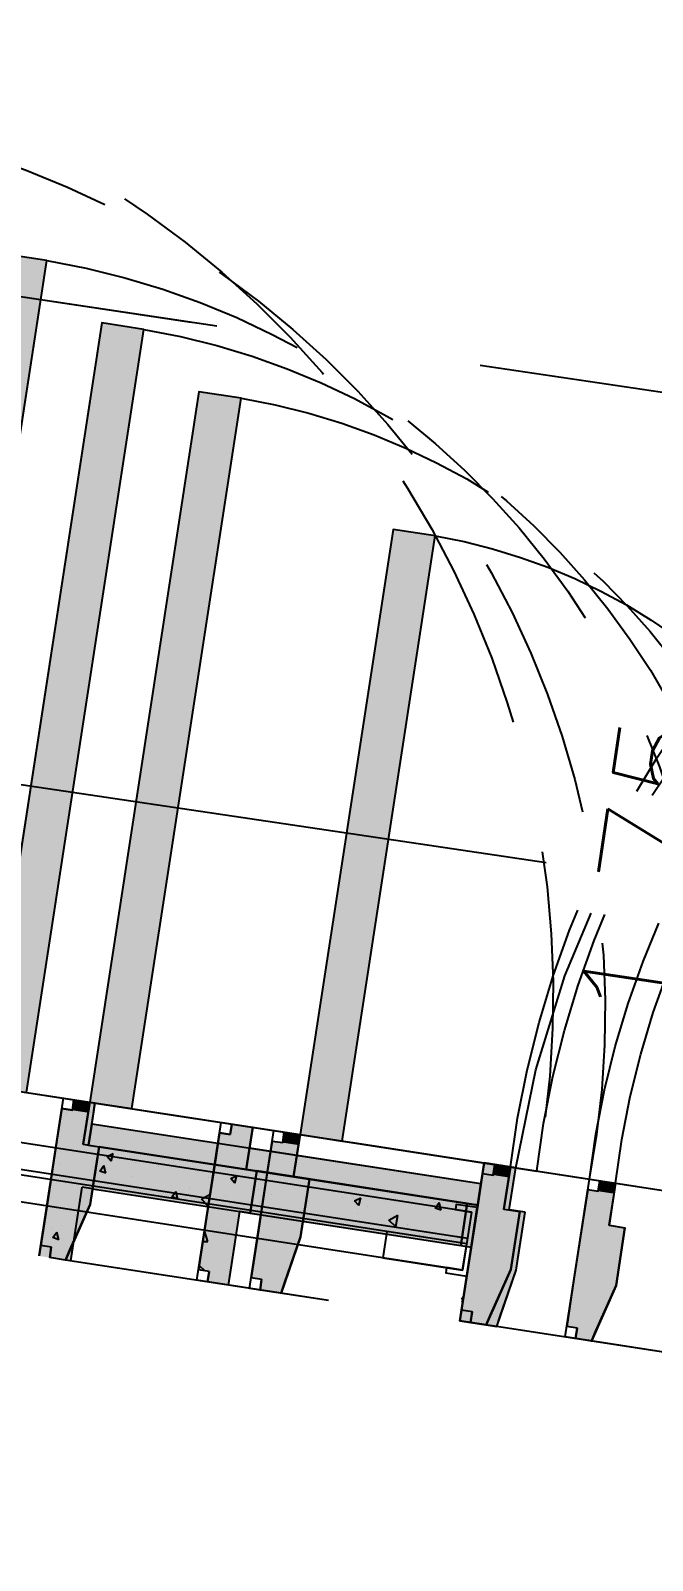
# Model space of a CAD drawing. Header units: millimetres. Extents: x 338 to 506, y 179 to 335.
# Drawn here: x 425.438 to 426.022, y 272.102 to 273.539 of the extents above; entities that cross this region are included whole.
import ezdxf

# ---------------------------------------------------------------- set-up
doc = ezdxf.new("R2010")
doc.units = ezdxf.units.MM
for name, pattern in [('CENTER', [2, 1.25, -0.25, 0.25, -0.25]), ('DASHED2', [0.375, 0.25, -0.125]), ('HIDDEN', [0.375, 0.25, -0.125])]:
    doc.linetypes.add(name, pattern=pattern)
for name, color, linetype in [('A-DOOR', 3, 'Continuous'), ('A-GLAZ', 142, 'Continuous'), ('CUBIERTA', 254, 'Continuous'), ('EJES-COLUMNAS', 3, 'CENTER'), ('EJES_DE_COLUMNA', 255, 'DASHED2'), ('MUROS', 32, 'Continuous'), ('SEÑALIZACIÓN', 41, 'Continuous')]:
    doc.layers.add(name, color=color, linetype=linetype)
doc.styles.add('NOTAS', font='simplex.shx')
doc.styles.get("Standard").update_dxf_attribs({"font": 'ARIALUNI.ttf'})
doc.dimstyles.new('ROMANS', dxfattribs={"dimtxt": 0.1, "dimasz": 0.05, "dimexe": 0.04, "dimexo": 0.5, "dimgap": 0.05, "dimtad": 1, "dimtih": 1, "dimtoh": 1, "dimdec": 4, "dimzin": 5, "dimdsep": 46, "dimtxsty": 'Standard', "dimsah": 1, "dimcen": 0.05, "dimse1": 1, "dimse2": 1, "dimclrd": 7, "dimclre": 7, "dimclrt": 7, "dimadec": 0, "dimazin": 0, "dimtfac": 1, "dimtdec": 4, "dimtix": 1, "dimtmove": 2, "dimatfit": 3, "dimfxl": 1, "dimtolj": 1, "dimarcsym": 0})

# ---------------------------------------------------------------- blocks, each defined once
blk = doc.blocks.new('*U919')
for p, q in [((0.035, 0.0047), (0.035, 0.7353)), ((0.035, 0.7353), (0.06, 0.7353)), ((0.06, 0.0047), (0.06, 0.7353)), ((0.065, 0.0047), (0.065, 0.7353)), ((0.09, 0.0047), (0.09, 0.7353)), ((0.09, 0.0047), (0.09, 0.7353)), ((0.09, 0.0047), (0.09, 0.7353)), ((0.09, 0.0047), (0.09, 0.7353)), ((0.035, 0.0047), (0.06, 0.0047)), ((0.065, 0.0047), (0.065, 0.0143))]:
    blk.add_line(p, q)
for points in [[(0.095, 0.74), (0.095, 0.72), (0.09, 0.72), (0.09, 0.7353), (0.035, 0.7353), (0.035, 0.72), (0.03, 0.72), (0.03, 0.74)], [(0.035, 0.7353), (0.06, 0.7353), (0.06, 0.655), (0.035, 0.655)], [(0.035, 0.0047), (0.06, 0.0047), (0.06, 0.0806), (0.035, 0.0806)], [(0.095, 0), (0.095, 0.02), (0.09, 0.02), (0.09, 0.0047), (0.035, 0.0047), (0.035, 0.02), (0.03, 0.02), (0.03, 0)]]:
    blk.add_lwpolyline(points, close=True)
blk = doc.blocks.new('*U1270')
at = {"color": 7, "linetype": 'Continuous'}
for p, q in [((0.875, -0.01), (0.875, 0)), ((0.875, -0.04), (0.875, -0.01)), ((0.89, 0), (0.89, -0.01)), ((0.9, -0.01), (0.9, -0.04)), ((0.86, -0.095), (0.86, -0.04)), ((0.9, -0.04), (0.9, -0.095)), ((0.8723, -0.14), (0.86, -0.095)), ((0.9, -0.095), (0.9, -0.14)), ((0.875, -0.15), (0.8723, -0.14)), ((0.89, -0.14), (0.89, -0.15))]:
    blk.add_line(p, q, dxfattribs=at)
at = {"color": 7, "linetype": 'Continuous', "extrusion": (0, 0, -1)}
for points in [[(-0.875, 0), (-0.89, -0.01), (-0.875, -0.01)], [(-0.875, 0), (-0.89, 0), (-0.89, -0.01)], [(-0.875, -0.01), (-0.9, -0.04), (-0.875, -0.04)], [(-0.875, -0.01), (-0.9, -0.01), (-0.9, -0.04)], [(-0.86, -0.04), (-0.9, -0.095), (-0.86, -0.095)], [(-0.86, -0.04), (-0.9, -0.04), (-0.9, -0.095)], [(-0.86, -0.095), (-0.9, -0.14), (-0.8723, -0.14)], [(-0.86, -0.095), (-0.9, -0.095), (-0.9, -0.14)], [(-0.8723, -0.14), (-0.89, -0.15), (-0.875, -0.15)], [(-0.8723, -0.14), (-0.89, -0.14), (-0.89, -0.15)]]:
    blk.add_solid(points, dxfattribs=at)
blk = doc.blocks.new('*U1271')
at = {"color": 7, "linetype": 'Continuous'}
for p, q in [((0.875, -0.01), (0.875, 0)), ((0.89, 0), (0.89, -0.01)), ((0.875, -0.04), (0.875, -0.01)), ((0.9, -0.01), (0.9, -0.04)), ((0.86, -0.095), (0.86, -0.04)), ((0.9, -0.04), (0.9, -0.095)), ((0.8723, -0.14), (0.86, -0.095)), ((0.9, -0.095), (0.9, -0.14)), ((0.875, -0.15), (0.8723, -0.14)), ((0.89, -0.14), (0.89, -0.15))]:
    blk.add_line(p, q, dxfattribs=at)
at = {"color": 7, "linetype": 'Continuous', "extrusion": (0, 0, -1)}
for points in [[(-0.875, 0), (-0.89, -0.01), (-0.875, -0.01)], [(-0.875, 0), (-0.89, 0), (-0.89, -0.01)], [(-0.875, -0.01), (-0.9, -0.04), (-0.875, -0.04)], [(-0.875, -0.01), (-0.9, -0.01), (-0.9, -0.04)], [(-0.86, -0.04), (-0.9, -0.095), (-0.86, -0.095)], [(-0.86, -0.04), (-0.9, -0.04), (-0.9, -0.095)], [(-0.86, -0.095), (-0.9, -0.14), (-0.8723, -0.14)], [(-0.86, -0.095), (-0.9, -0.095), (-0.9, -0.14)], [(-0.8723, -0.14), (-0.89, -0.15), (-0.875, -0.15)], [(-0.8723, -0.14), (-0.89, -0.14), (-0.89, -0.15)]]:
    blk.add_solid(points, dxfattribs=at)
blk = doc.blocks.new('*U1274')
at = {"color": 7, "linetype": 'Continuous'}
for p, q in [((0.975, -0.01), (0.975, 0)), ((0.99, 0), (0.99, -0.01)), ((0.975, -0.04), (0.975, -0.01)), ((1, -0.01), (1, -0.04)), ((0.96, -0.095), (0.96, -0.04)), ((1, -0.04), (1, -0.095)), ((0.9723, -0.14), (0.96, -0.095)), ((1, -0.095), (1, -0.14)), ((0.975, -0.15), (0.9723, -0.14)), ((0.99, -0.14), (0.99, -0.15))]:
    blk.add_line(p, q, dxfattribs=at)
at = {"color": 7, "linetype": 'Continuous', "extrusion": (0, 0, -1)}
for points in [[(-0.975, 0), (-0.99, -0.01), (-0.975, -0.01)], [(-0.975, 0), (-0.99, 0), (-0.99, -0.01)], [(-0.975, -0.01), (-1, -0.04), (-0.975, -0.04)], [(-0.975, -0.01), (-1, -0.01), (-1, -0.04)], [(-0.96, -0.04), (-1, -0.095), (-0.96, -0.095)], [(-0.96, -0.04), (-1, -0.04), (-1, -0.095)], [(-0.96, -0.095), (-1, -0.14), (-0.9723, -0.14)], [(-0.96, -0.095), (-1, -0.095), (-1, -0.14)], [(-0.9723, -0.14), (-0.99, -0.15), (-0.975, -0.15)], [(-0.9723, -0.14), (-0.99, -0.14), (-0.99, -0.15)]]:
    blk.add_solid(points, dxfattribs=at)
blk = doc.blocks.new('*U1275')
at = {"color": 7, "linetype": 'Continuous'}
for p, q in [((0.975, -0.01), (0.975, 0)), ((0.99, 0), (0.99, -0.01)), ((0.975, -0.04), (0.975, -0.01)), ((1, -0.01), (1, -0.04)), ((0.96, -0.095), (0.96, -0.04)), ((1, -0.04), (1, -0.095)), ((0.9723, -0.14), (0.96, -0.095)), ((1, -0.095), (1, -0.14)), ((0.975, -0.15), (0.9723, -0.14)), ((0.99, -0.14), (0.99, -0.15))]:
    blk.add_line(p, q, dxfattribs=at)
at = {"color": 7, "linetype": 'Continuous', "extrusion": (0, 0, -1)}
for points in [[(-0.975, 0), (-0.99, -0.01), (-0.975, -0.01)], [(-0.975, 0), (-0.99, 0), (-0.99, -0.01)], [(-0.975, -0.01), (-1, -0.04), (-0.975, -0.04)], [(-0.975, -0.01), (-1, -0.01), (-1, -0.04)], [(-0.96, -0.04), (-1, -0.095), (-0.96, -0.095)], [(-0.96, -0.04), (-1, -0.04), (-1, -0.095)], [(-0.96, -0.095), (-1, -0.14), (-0.9723, -0.14)], [(-0.96, -0.095), (-1, -0.095), (-1, -0.14)], [(-0.9723, -0.14), (-0.99, -0.15), (-0.975, -0.15)], [(-0.9723, -0.14), (-0.99, -0.14), (-0.99, -0.15)]]:
    blk.add_solid(points, dxfattribs=at)
blk = doc.blocks.new('*X1280')
at = {"color": 0}
for p, q in [((1.233, -0.0207), (1.233, -0.0207)), ((1.2274, -0.099), (1.2274, -0.099)), ((1.2453, -0.1124), (1.25, -0.1029)), ((1.25, -0.1133), (1.2453, -0.1124)), ((1.2441, -0.14), (1.25, -0.136))]:
    blk.add_line(p, q, dxfattribs=at)
blk = doc.blocks.new('*U1281')
at = {"color": 7, "linetype": 'Continuous'}
for p, q in [((1.22, -0.01), (1.22, 0)), ((1.24, 0), (1.24, -0.01)), ((1.22, -0.04), (1.22, -0.01)), ((1.25, -0.01), (1.25, -0.04)), ((1.21, -0.08), (1.21, -0.04)), ((1.25, -0.04), (1.25, -0.08)), ((1.22, -0.14), (1.22, -0.08)), ((1.25, -0.08), (1.25, -0.14)), ((1.22, -0.15), (1.22, -0.14)), ((1.24, -0.14), (1.24, -0.15))]:
    blk.add_line(p, q, dxfattribs=at)
at = {"color": 7, "linetype": 'Continuous', "extrusion": (0, 0, -1)}
for points in [[(-1.22, 0), (-1.24, -0.01), (-1.22, -0.01)], [(-1.22, 0), (-1.24, 0), (-1.24, -0.01)], [(-1.22, -0.01), (-1.25, -0.04), (-1.22, -0.04)], [(-1.22, -0.01), (-1.25, -0.01), (-1.25, -0.04)], [(-1.21, -0.04), (-1.25, -0.08), (-1.21, -0.08)], [(-1.21, -0.04), (-1.25, -0.04), (-1.25, -0.08)], [(-1.22, -0.08), (-1.25, -0.14), (-1.22, -0.14)], [(-1.22, -0.08), (-1.25, -0.08), (-1.25, -0.14)], [(-1.22, -0.14), (-1.24, -0.15), (-1.22, -0.15)], [(-1.22, -0.14), (-1.24, -0.14), (-1.24, -0.15)]]:
    blk.add_solid(points, dxfattribs=at)
blk = doc.blocks.new('*U1283')
at = {"color": 7, "linetype": 'Continuous'}
for p, q in [((1.01, -0.08), (1.01, -0.04)), ((1.21, -0.04), (1.21, -0.08))]:
    blk.add_line(p, q, dxfattribs=at)
at = {"color": 7, "linetype": 'Continuous', "extrusion": (0, 0, -1)}
for points in [[(-1.01, -0.04), (-1.21, -0.08), (-1.01, -0.08)], [(-1.01, -0.04), (-1.21, -0.04), (-1.21, -0.08)]]:
    blk.add_solid(points, dxfattribs=at)
blk = doc.blocks.new('*U1284')
at = {"color": 7, "linetype": 'Continuous'}
for p, q in [((0.97, -0.01), (0.97, 0)), ((1, 0), (1, -0.01)), ((0.97, -0.04), (0.97, -0.01)), ((1, -0.01), (1, -0.04)), ((0.955, -0.08), (0.955, -0.04)), ((1.01, -0.04), (1.01, -0.08)), ((0.955, -0.095), (0.955, -0.08)), ((1, -0.08), (1, -0.095)), ((0.9632, -0.14), (0.955, -0.095)), ((1, -0.095), (1, -0.14)), ((0.965, -0.15), (0.9632, -0.14)), ((1, -0.14), (1, -0.15))]:
    blk.add_line(p, q, dxfattribs=at)
at = {"color": 7, "linetype": 'Continuous', "extrusion": (0, 0, -1)}
for points in [[(-0.97, 0), (-1, -0.01), (-0.97, -0.01)], [(-0.97, 0), (-1, 0), (-1, -0.01)], [(-0.97, -0.01), (-1, -0.04), (-0.97, -0.04)], [(-0.97, -0.01), (-1, -0.01), (-1, -0.04)], [(-0.955, -0.04), (-1.01, -0.08), (-0.955, -0.08)], [(-0.955, -0.04), (-1.01, -0.04), (-1.01, -0.08)], [(-0.955, -0.08), (-1, -0.095), (-0.955, -0.095)], [(-0.955, -0.08), (-1, -0.08), (-1, -0.095)], [(-0.955, -0.095), (-1, -0.14), (-0.9632, -0.14)], [(-0.955, -0.095), (-1, -0.095), (-1, -0.14)], [(-0.9632, -0.14), (-1, -0.15), (-0.965, -0.15)], [(-0.9632, -0.14), (-1, -0.14), (-1, -0.15)]]:
    blk.add_solid(points, dxfattribs=at)
blk = doc.blocks.new('*U1285')
at = {"color": 7, "linetype": 'Continuous'}
for p, q in [((1, -0.04), (1, -0.02)), ((1.22, -0.02), (1.22, -0.04))]:
    blk.add_line(p, q, dxfattribs=at)
at = {"color": 7, "linetype": 'Continuous', "extrusion": (0, 0, -1)}
for points in [[(-1, -0.02), (-1.22, -0.04), (-1, -0.04)], [(-1, -0.02), (-1.22, -0.02), (-1.22, -0.04)]]:
    blk.add_solid(points, dxfattribs=at)
blk = doc.blocks.new('*U1290')
at = {"color": 7, "linetype": 'Continuous'}
for p, q in [((1.01, -0.08), (1.01, -0.04)), ((1.36, -0.04), (1.36, -0.08))]:
    blk.add_line(p, q, dxfattribs=at)
at = {"color": 7, "linetype": 'Continuous', "extrusion": (0, 0, -1)}
for points in [[(-1.01, -0.04), (-1.36, -0.08), (-1.01, -0.08)], [(-1.01, -0.04), (-1.36, -0.04), (-1.36, -0.08)]]:
    blk.add_solid(points, dxfattribs=at)
blk = doc.blocks.new('*U1291')
at = {"color": 7, "linetype": 'Continuous'}
for p, q in [((0.97, -0.01), (0.97, 0)), ((1, 0), (1, -0.01)), ((0.97, -0.04), (0.97, -0.01)), ((1, -0.01), (1, -0.04)), ((0.955, -0.08), (0.955, -0.04)), ((1.01, -0.04), (1.01, -0.08)), ((0.955, -0.095), (0.955, -0.08)), ((1, -0.08), (1, -0.095)), ((0.9632, -0.14), (0.955, -0.095)), ((1, -0.095), (1, -0.14)), ((0.965, -0.15), (0.9632, -0.14)), ((1, -0.14), (1, -0.15))]:
    blk.add_line(p, q, dxfattribs=at)
at = {"color": 7, "linetype": 'Continuous', "extrusion": (0, 0, -1)}
for points in [[(-0.97, 0), (-1, -0.01), (-0.97, -0.01)], [(-0.97, 0), (-1, 0), (-1, -0.01)], [(-0.97, -0.01), (-1, -0.04), (-0.97, -0.04)], [(-0.97, -0.01), (-1, -0.01), (-1, -0.04)], [(-0.955, -0.04), (-1.01, -0.08), (-0.955, -0.08)], [(-0.955, -0.04), (-1.01, -0.04), (-1.01, -0.08)], [(-0.955, -0.08), (-1, -0.095), (-0.955, -0.095)], [(-0.955, -0.08), (-1, -0.08), (-1, -0.095)], [(-0.955, -0.095), (-1, -0.14), (-0.9632, -0.14)], [(-0.955, -0.095), (-1, -0.095), (-1, -0.14)], [(-0.9632, -0.14), (-1, -0.15), (-0.965, -0.15)], [(-0.9632, -0.14), (-1, -0.14), (-1, -0.15)]]:
    blk.add_solid(points, dxfattribs=at)
blk = doc.blocks.new('*U1292')
at = {"color": 7, "linetype": 'Continuous'}
for p, q in [((1, -0.04), (1, -0.02)), ((1.37, -0.02), (1.37, -0.04))]:
    blk.add_line(p, q, dxfattribs=at)
at = {"color": 7, "linetype": 'Continuous', "extrusion": (0, 0, -1)}
for points in [[(-1, -0.02), (-1.37, -0.04), (-1, -0.04)], [(-1, -0.02), (-1.37, -0.02), (-1.37, -0.04)]]:
    blk.add_solid(points, dxfattribs=at)
blk = doc.blocks.new('*U1293')
at = {"color": 7, "linetype": 'Continuous'}
for p, q in [((1.37, -0.01), (1.37, 0)), ((1.39, 0), (1.39, -0.01)), ((1.37, -0.04), (1.37, -0.01)), ((1.4, -0.01), (1.4, -0.04)), ((1.36, -0.08), (1.36, -0.04)), ((1.4, -0.04), (1.4, -0.08)), ((1.37, -0.15), (1.37, -0.08)), ((1.4, -0.08), (1.4, -0.15))]:
    blk.add_line(p, q, dxfattribs=at)
at = {"color": 7, "linetype": 'Continuous', "extrusion": (0, 0, -1)}
for points in [[(-1.37, 0), (-1.39, -0.01), (-1.37, -0.01)], [(-1.37, 0), (-1.39, 0), (-1.39, -0.01)], [(-1.37, -0.01), (-1.4, -0.04), (-1.37, -0.04)], [(-1.37, -0.01), (-1.4, -0.01), (-1.4, -0.04)], [(-1.36, -0.04), (-1.4, -0.08), (-1.36, -0.08)], [(-1.36, -0.04), (-1.4, -0.04), (-1.4, -0.08)], [(-1.37, -0.08), (-1.4, -0.15), (-1.37, -0.15)], [(-1.37, -0.08), (-1.4, -0.08), (-1.4, -0.15)]]:
    blk.add_solid(points, dxfattribs=at)
blk = doc.blocks.new('*X1294')
at = {"color": 0}
for p, q in [((1.3949, -0.0141), (1.3949, -0.0141)), ((1.1734, -0.0412), (1.1734, -0.0412)), ((1.2473, -0.0418), (1.2473, -0.0418)), ((1.3778, -0.0334), (1.3778, -0.0334)), ((1.3979, -0.0416), (1.3979, -0.0416)), ((1.0331, -0.0501), (1.0361, -0.0433)), ((1.0331, -0.0501), (1.039, -0.049)), ((1.039, -0.049), (1.0361, -0.0433)), ((1.0399, -0.0433), (1.0399, -0.0433)), ((1.0406, -0.0436), (1.0406, -0.0436)), ((1.0774, -0.0491), (1.0774, -0.0491)), ((1.1023, -0.0573), (1.1023, -0.0573)), ((1.1149, -0.0536), (1.1097, -0.05)), ((1.1103, -0.0574), (1.1097, -0.05)), ((1.1103, -0.0574), (1.1149, -0.0536)), ((1.1166, -0.0508), (1.1166, -0.0508)), ((1.1267, -0.0519), (1.1267, -0.0519)), ((1.2059, -0.0574), (1.2059, -0.0574)), ((1.2331, -0.0507), (1.2278, -0.0471)), ((1.2285, -0.0545), (1.2278, -0.0471)), ((1.2285, -0.0545), (1.2331, -0.0507)), ((1.254, -0.0534), (1.254, -0.0534)), ((1.2645, -0.0488), (1.2645, -0.0488)), ((1.2889, -0.0434), (1.2889, -0.0434)), ((1.3019, -0.0495), (1.3019, -0.0495)), ((1.324, -0.0493), (1.324, -0.0493)), ((1.3512, -0.0478), (1.346, -0.0442)), ((1.3466, -0.0516), (1.346, -0.0442)), ((1.3466, -0.0516), (1.3512, -0.0478)), ((1.3499, -0.0636), (1.3529, -0.0568)), ((1.35, -0.0455), (1.35, -0.0455)), ((1.3557, -0.0625), (1.3529, -0.0568)), ((1.062, -0.0692), (1.062, -0.0692)), ((1.0626, -0.0677), (1.0626, -0.0677)), ((1.0803, -0.0668), (1.0728, -0.0608)), ((1.073, -0.0721), (1.0728, -0.0608)), ((1.073, -0.0721), (1.0803, -0.0668)), ((1.1099, -0.0653), (1.1099, -0.0653)), ((1.158, -0.0613), (1.158, -0.0613)), ((1.1635, -0.0712), (1.1635, -0.0712)), ((1.1932, -0.0594), (1.1932, -0.0594)), ((1.2031, -0.0693), (1.2031, -0.0693)), ((1.2356, -0.0679), (1.2356, -0.0679)), ((1.2574, -0.0742), (1.2499, -0.0683)), ((1.2502, -0.0795), (1.2499, -0.0683)), ((1.27, -0.0662), (1.27, -0.0662)), ((1.2792, -0.0774), (1.2822, -0.0705)), ((1.2851, -0.0762), (1.2822, -0.0705)), ((1.2873, -0.0656), (1.2873, -0.0656)), ((1.3257, -0.0626), (1.3257, -0.0626)), ((1.3499, -0.0636), (1.3557, -0.0625)), ((1.3608, -0.0624), (1.3608, -0.0624)), ((1.3932, -0.061), (1.3932, -0.061)), ((1.0085, -0.0854), (1.0085, -0.0854)), ((1.014, -0.0732), (1.014, -0.0732)), ((1.0455, -0.0762), (1.0455, -0.0762)), ((1.0779, -0.0748), (1.0779, -0.0748)), ((1.1297, -0.0725), (1.1297, -0.0725)), ((1.1393, -0.0752), (1.1393, -0.0752)), ((1.2496, -0.0795), (1.2496, -0.0795)), ((1.2502, -0.0795), (1.2574, -0.0742)), ((1.2786, -0.0798), (1.2786, -0.0798)), ((1.2792, -0.0774), (1.2851, -0.0762)), ((1.3466, -0.0737), (1.3466, -0.0737)), ((1.3746, -0.0719), (1.3746, -0.0719)), ((1.3874, -0.0764), (1.3874, -0.0764)), ((1.3725, -0.1071), (1.3725, -0.1071)), ((1.0017, -0.1298), (1, -0.1264)), ((1.3839, -0.1184), (1.3839, -0.1184)), ((1.3839, -0.1321), (1.387, -0.1253)), ((1.3898, -0.131), (1.387, -0.1253)), ((1.392, -0.1225), (1.392, -0.1225)), ((1, -0.1316), (1.0014, -0.1314)), ((1, -0.143), (1, -0.143)), ((1.3839, -0.1321), (1.3898, -0.131)), ((1, -0.15), (1, -0.15)), ((1, -0.15), (1, -0.15)), ((1, -0.15), (1, -0.15))]:
    blk.add_line(p, q, dxfattribs=at)
blk = doc.blocks.new('*U1305')
at = {"color": 7, "linetype": 'Continuous'}
for p, q in [((1.535, 0), (1.535, 0.775)), ((1.575, 0.775), (1.575, 0))]:
    blk.add_line(p, q, dxfattribs=at)
at = {"color": 7, "linetype": 'Continuous', "extrusion": (0, 0, -1)}
for points in [[(-1.535, 0.775), (-1.575, 0), (-1.535, 0)], [(-1.535, 0.775), (-1.575, 0.775), (-1.575, 0)]]:
    blk.add_solid(points, dxfattribs=at)
blk = doc.blocks.new('*U1312')
at = {"color": 7, "linetype": 'Continuous'}
for p, q in [((1.375, -0.01), (1.375, 0)), ((1.39, 0), (1.39, -0.01)), ((1.375, -0.04), (1.375, -0.01)), ((1.4, -0.01), (1.4, -0.04)), ((1.36, -0.095), (1.36, -0.04)), ((1.4, -0.04), (1.4, -0.095)), ((1.3723, -0.14), (1.36, -0.095)), ((1.4, -0.095), (1.4, -0.14)), ((1.375, -0.15), (1.3723, -0.14)), ((1.39, -0.14), (1.39, -0.15))]:
    blk.add_line(p, q, dxfattribs=at)
at = {"color": 7, "linetype": 'Continuous', "extrusion": (0, 0, -1)}
for points in [[(-1.375, 0), (-1.39, -0.01), (-1.375, -0.01)], [(-1.375, 0), (-1.39, 0), (-1.39, -0.01)], [(-1.375, -0.01), (-1.4, -0.04), (-1.375, -0.04)], [(-1.375, -0.01), (-1.4, -0.01), (-1.4, -0.04)], [(-1.36, -0.04), (-1.4, -0.095), (-1.36, -0.095)], [(-1.36, -0.04), (-1.4, -0.04), (-1.4, -0.095)], [(-1.36, -0.095), (-1.4, -0.14), (-1.3723, -0.14)], [(-1.36, -0.095), (-1.4, -0.095), (-1.4, -0.14)], [(-1.3723, -0.14), (-1.39, -0.15), (-1.375, -0.15)], [(-1.3723, -0.14), (-1.39, -0.14), (-1.39, -0.15)]]:
    blk.add_solid(points, dxfattribs=at)
blk = doc.blocks.new('*U1313')
at = {"color": 7, "linetype": 'Continuous'}
for p, q in [((1.375, -0.01), (1.375, 0)), ((1.39, 0), (1.39, -0.01)), ((1.375, -0.04), (1.375, -0.01)), ((1.4, -0.01), (1.4, -0.04)), ((1.36, -0.095), (1.36, -0.04)), ((1.4, -0.04), (1.4, -0.095)), ((1.3723, -0.14), (1.36, -0.095)), ((1.4, -0.095), (1.4, -0.14)), ((1.375, -0.15), (1.3723, -0.14)), ((1.39, -0.14), (1.39, -0.15))]:
    blk.add_line(p, q, dxfattribs=at)
at = {"color": 7, "linetype": 'Continuous', "extrusion": (0, 0, -1)}
for points in [[(-1.375, 0), (-1.39, -0.01), (-1.375, -0.01)], [(-1.375, 0), (-1.39, 0), (-1.39, -0.01)], [(-1.375, -0.01), (-1.4, -0.04), (-1.375, -0.04)], [(-1.375, -0.01), (-1.4, -0.01), (-1.4, -0.04)], [(-1.36, -0.04), (-1.4, -0.095), (-1.36, -0.095)], [(-1.36, -0.04), (-1.4, -0.04), (-1.4, -0.095)], [(-1.36, -0.095), (-1.4, -0.14), (-1.3723, -0.14)], [(-1.36, -0.095), (-1.4, -0.095), (-1.4, -0.14)], [(-1.3723, -0.14), (-1.39, -0.15), (-1.375, -0.15)], [(-1.3723, -0.14), (-1.39, -0.14), (-1.39, -0.15)]]:
    blk.add_solid(points, dxfattribs=at)
blk = doc.blocks.new('*U1316')
at = {"color": 7, "linetype": 'Continuous'}
for p, q in [((1.335, 0), (1.335, 0.675)), ((1.375, 0.675), (1.375, 0))]:
    blk.add_line(p, q, dxfattribs=at)
at = {"color": 7, "linetype": 'Continuous', "extrusion": (0, 0, -1)}
for points in [[(-1.335, 0.675), (-1.375, 0), (-1.335, 0)], [(-1.335, 0.675), (-1.375, 0.675), (-1.375, 0)]]:
    blk.add_solid(points, dxfattribs=at)
blk = doc.blocks.new('*U1322')
at = {"color": 7, "linetype": 'Continuous'}
for p, q in [((1.435, 0), (1.435, 0.725)), ((1.475, 0.725), (1.475, 0))]:
    blk.add_line(p, q, dxfattribs=at)
at = {"color": 7, "linetype": 'Continuous', "extrusion": (0, 0, -1)}
for points in [[(-1.435, 0.725), (-1.475, 0), (-1.435, 0)], [(-1.435, 0.725), (-1.475, 0.725), (-1.475, 0)]]:
    blk.add_solid(points, dxfattribs=at)
blk = doc.blocks.new('*U1324')
at = {"color": 7, "linetype": 'Continuous'}
for p, q in [((1.175, -0.01), (1.175, 0)), ((1.19, 0), (1.19, -0.01)), ((1.175, -0.04), (1.175, -0.01)), ((1.2, -0.01), (1.2, -0.04)), ((1.16, -0.095), (1.16, -0.04)), ((1.2, -0.04), (1.2, -0.095)), ((1.1682, -0.14), (1.16, -0.095)), ((1.2, -0.095), (1.2, -0.14)), ((1.17, -0.15), (1.1682, -0.14)), ((1.19, -0.14), (1.19, -0.15))]:
    blk.add_line(p, q, dxfattribs=at)
at = {"color": 7, "linetype": 'Continuous', "extrusion": (0, 0, -1)}
for points in [[(-1.175, 0), (-1.19, -0.01), (-1.175, -0.01)], [(-1.175, 0), (-1.19, 0), (-1.19, -0.01)], [(-1.175, -0.01), (-1.2, -0.04), (-1.175, -0.04)], [(-1.175, -0.01), (-1.2, -0.01), (-1.2, -0.04)], [(-1.16, -0.04), (-1.2, -0.095), (-1.16, -0.095)], [(-1.16, -0.04), (-1.2, -0.04), (-1.2, -0.095)], [(-1.16, -0.095), (-1.2, -0.14), (-1.1682, -0.14)], [(-1.16, -0.095), (-1.2, -0.095), (-1.2, -0.14)], [(-1.1682, -0.14), (-1.19, -0.15), (-1.17, -0.15)], [(-1.1682, -0.14), (-1.19, -0.14), (-1.19, -0.15)]]:
    blk.add_solid(points, dxfattribs=at)
blk = doc.blocks.new('*U1325')
at = {"color": 7, "linetype": 'Continuous'}
for p, q in [((1.135, 0), (1.135, 0.575)), ((1.175, 0.575), (1.175, 0))]:
    blk.add_line(p, q, dxfattribs=at)
at = {"color": 7, "linetype": 'Continuous', "extrusion": (0, 0, -1)}
for points in [[(-1.135, 0.575), (-1.175, 0), (-1.135, 0)], [(-1.135, 0.575), (-1.175, 0.575), (-1.175, 0)]]:
    blk.add_solid(points, dxfattribs=at)
blk = doc.blocks.new('*U920')
for p, q in [((1.24, 0), (1.22, 0)), ((1.24, 0), (1.22, 0)), ((1.22, 0), (1.22, -0.04)), ((1.24, 0), (1.24, -0.01)), ((1.24, -0.01), (1.24, 0)), ((1.39, 0), (1.37, 0)), ((1.39, 0), (1.37, 0)), ((1.37, 0), (1.37, -0.04)), ((1.39, 0), (1.39, -0.01)), ((1.39, -0.01), (1.39, 0)), ((1.24, -0.01), (1.25, -0.01)), ((1.25, -0.01), (1.24, -0.01)), ((1.25, -0.14), (1.25, -0.01)), ((1.25, -0.14), (1.25, -0.01)), ((1.39, -0.01), (1.4, -0.01)), ((1.4, -0.01), (1.39, -0.01)), ((1.4, -0.14), (1.4, -0.01)), ((1.4, -0.14), (1.4, -0.01)), ((1.22, -0.04), (1.21, -0.04)), ((1.21, -0.04), (1.21, -0.08)), ((1.37, -0.04), (1.36, -0.04)), ((1.36, -0.04), (1.36, -0.08)), ((1.21, -0.08), (1.22, -0.08)), ((1.22, -0.15), (1.22, -0.08)), ((1.36, -0.08), (1.37, -0.08)), ((1.37, -0.15), (1.37, -0.08)), ((1.24, -0.15), (1.24, -0.14)), ((1.24, -0.14), (1.25, -0.14)), ((1.24, -0.15), (1.24, -0.14)), ((1.24, -0.14), (1.25, -0.14)), ((1.22, -0.15), (1.24, -0.15)), ((1.22, -0.15), (1.24, -0.15))]:
    blk.add_line(p, q)
for points in [[(1.535, 0), (1.535, 0.775), (1.575, 0.775), (1.575, 0)], [(1.435, 0), (1.435, 0.725), (1.475, 0.725), (1.475, 0)], [(1.335, 0), (1.335, 0.675), (1.375, 0.675), (1.375, 0)], [(1.135, 0), (1.135, 0.575), (1.175, 0.575), (1.175, 0)], [(0.9, -0.01), (0.89, -0.01), (0.89, 0), (0.875, 0), (0.875, -0.04), (0.86, -0.04), (0.86, -0.095), (0.875, -0.15), (0.89, -0.15), (0.89, -0.14), (0.9, -0.14)], [(0.955, -0.04), (0.97, -0.04), (0.97, 0), (1, 0), (1, -0.01), (1, -0.04), (1.01, -0.04), (1.01, -0.08), (1, -0.08), (1, -0.14), (1, -0.15), (0.965, -0.15), (0.955, -0.095)], [(0.955, -0.04), (0.97, -0.04), (0.97, 0), (1, 0), (1, -0.01), (1, -0.04), (1.01, -0.04), (1.01, -0.08), (1, -0.08), (1, -0.14), (1, -0.15), (0.965, -0.15), (0.955, -0.095)], [(1, -0.01), (0.99, -0.01), (0.99, 0), (0.975, 0), (0.975, -0.04), (0.96, -0.04), (0.96, -0.095), (0.975, -0.15), (0.99, -0.15), (0.99, -0.14), (1, -0.14)], [(1, -0.01), (0.99, -0.01), (0.99, 0), (0.975, 0), (0.975, -0.04), (0.96, -0.04), (0.96, -0.095), (0.975, -0.15), (0.99, -0.15), (0.99, -0.14), (1, -0.14)], [(1.2, -0.01), (1.19, -0.01), (1.19, 0), (1.175, 0), (1.175, -0.04), (1.16, -0.04), (1.16, -0.095), (1.17, -0.15), (1.19, -0.15), (1.19, -0.14), (1.2, -0.14)], [(1.4, -0.01), (1.39, -0.01), (1.39, 0), (1.375, 0), (1.375, -0.04), (1.36, -0.04), (1.36, -0.095), (1.375, -0.15), (1.39, -0.15), (1.39, -0.14), (1.4, -0.14)], [(1.4, -0.01), (1.39, -0.01), (1.39, 0), (1.375, 0), (1.375, -0.04), (1.36, -0.04), (1.36, -0.095), (1.375, -0.15), (1.39, -0.15), (1.39, -0.14), (1.4, -0.14)], [(0.9, -0.01), (0.89, -0.01), (0.89, 0), (0.875, 0), (0.875, -0.04), (0.86, -0.04), (0.86, -0.095), (0.875, -0.15), (0.89, -0.15), (0.89, -0.14), (0.9, -0.14)], [(1, -0.02), (1.22, -0.02), (1.22, -0.04), (1.21, -0.04), (1, -0.04)], [(1, -0.02), (1.37, -0.02), (1.37, -0.04), (1.36, -0.04), (1, -0.04)], [(1.21, -0.08), (1.01, -0.08), (1.01, -0.04), (1.21, -0.04)], [(1.36, -0.08), (1.01, -0.08), (1.01, -0.04), (1.36, -0.04)]]:
    blk.add_lwpolyline(points, close=True)
at = {"color": 251, "linetype": 'HIDDEN'}
for points in [[(0, -0.15), (0.9, -0.15), (0.9, 0), (0, 0)], [(0, -0.15), (1, -0.15), (1, 0), (0, 0)], [(0, -0.15), (1.6, -0.15), (1.6, 0), (0, 0)], [(0, -0.15), (1.9, -0.15), (1.9, 0), (0, 0)], [(0, -0.15), (1.4, -0.15), (1.4, 0), (0, 0)], [(0, -0.15), (1.5, -0.15), (1.5, 0), (0, 0)], [(0, -0.15), (1.8, -0.15), (1.8, 0), (0, 0)]]:
    blk.add_lwpolyline(points, close=True, dxfattribs=at)
for points in [[(0, -0.15), (1.25, -0.15), (1.25, 0), (0, 0), (0, -0.149)], [(0, -0.15), (1.4, -0.15), (1.4, 0), (0, 0), (0, -0.149)], [(0, -0.15), (1.2, -0.15), (1.2, 0), (0, 0), (0, -0.15)]]:
    blk.add_lwpolyline(points, dxfattribs=at)
for points in [[(1.22, -0.04), (1.21, -0.04)], [(1.37, -0.04), (1.36, -0.04)]]:
    blk.add_lwpolyline(points)
for centre, radius, start, end in [((0.055, 0.0296), 0.9205, 358.1585, 89.3775), ((0.0239, -0.0004), 0.9461, 0.0266, 87.5106), ((0.0239, -0.0004), 0.9461, 0.0266, 87.5106), ((0.055, 0.0296), 0.8955, 358.1078, 89.3602), ((1.845, 0.0296), 0.8955, 90.6398, 181.8922), ((0.055, 0.0295), 0.8455, 357.9976, 89.3223), ((1.745, 0.0295), 0.8455, 90.6777, 182.0024), ((0.055, 0.0295), 0.8205, 357.9376, 89.3017), ((1.545, 0.0295), 0.7456, 90.7685, 182.2663), ((1.445, 0.0294), 0.6956, 90.8237, 182.4263), ((1.345, 0.0294), 0.6457, 90.8874, 182.6105), ((1.145, 0.0293), 0.5458, 91.0498, 183.0778)]:
    blk.add_arc(centre, radius, start, end, dxfattribs=at)
at = {"color": 7, "linetype": 'Continuous'}
for name in ['*U1305', '*U1322', '*U1316', '*U1325', '*U1271', '*U1284', '*U1291', '*U1274', '*U1275', '*U1324', '*U1281', '*U1293', '*U1312', '*U1313', '*U1270', '*U1285', '*U1292', '*U1283', '*U1290']:
    blk.add_blockref(name, (0, 0), dxfattribs=at)
at = {"color": 250, "linetype": 'Continuous'}
blk.add_blockref('*X1294', (0, 0), dxfattribs=at)
at = {"linetype": 'Continuous'}
blk.add_blockref('*X1280', (0, 0), dxfattribs=at)
blk = doc.blocks.new('_DOT')
at = {"color": 0, "linetype": 'ByBlock'}
blk.add_line((-0.5, 0), (-1, 0), dxfattribs=at)
at = {"color": 0, "linetype": 'ByBlock', "const_width": 0.5}
blk.add_lwpolyline([(-0.25, 0, 1), (0.25, 0, 1)], format="xyb", close=True, dxfattribs=at)
blk = doc.blocks.new('*U795')
at = {"layer": 'SEÑALIZACIÓN', "color": 7, "style": 'NOTAS'}
blk.add_text('1,75', height=0.1, dxfattribs=at).set_placement((2987.4903, 1958.4055))
blk = doc.blocks.new('*D794')
at = {"layer": 'DEFPOINTS', "color": 0, "transparency": 16777216}
for p in [(2987.5841, 1959.3198), (2987.5841, 1957.5723), (2987.6331, 1957.5723)]:
    blk.add_point(p, dxfattribs=at)
at = {"layer": 'SEÑALIZACIÓN', "color": 7, "transparency": 16777216}
for p, q in [((2987.6331, 1959.2698), (2987.6331, 1958.5555)), ((2987.6331, 1957.6223), (2987.6331, 1958.3365))]:
    blk.add_line(p, q, dxfattribs=at)
at = {"transparency": 16777216}
blk.add_blockref('*U795', (0, 0), dxfattribs=at)
at = {"layer": 'SEÑALIZACIÓN', "color": 7, "transparency": 16777216, "xscale": 0.05, "yscale": 0.05, "zscale": 0.05}
for p, rotation in [((2987.6331, 1959.3198), 90), ((2987.6331, 1957.5723), 270)]:
    blk.add_blockref('_DOT', p, dxfattribs=dict(at, rotation=rotation))
blk = doc.blocks.new('EJES_ESTRUCTURALES')
at = {"layer": 'EJES_DE_COLUMNA', "color": 9, "linetype": 'CENTER'}
blk.add_line((726.54081, 131.2663), (726.54081, 199.7363), dxfattribs=at)
blk = doc.blocks.new('COLUMNAS')
at = {"layer": 'EJES-COLUMNAS'}
blk.add_line((-584.7162, 193.1238), (-584.7162, 194.3238), dxfattribs=at)
blk.add_line((-584.7162, 193.1238), (-584.7162, 194.3238), dxfattribs=at)
blk = doc.blocks.new('A$C7152A42C')
at = {"layer": 'A-DOOR', "extrusion": (-2.33163e-06, -0.000958086, 1), "xscale": -1, "rotation": 269.7211295570403}
blk.add_blockref('*U920', (94.57486, 72.61696, -0.06979), dxfattribs=at)
at = {"layer": 'A-GLAZ', "extrusion": (-2.33163e-06, -0.000958086, 1), "rotation": 359.7211279969163}
blk.add_blockref('*U919', (94.44223, 73.61761, -0.06979), dxfattribs=at)
at = {"layer": 'CUBIERTA', "xscale": -1}
blk.add_blockref('COLUMNAS', (-489.39632, -119.11823), dxfattribs=at)
at = {"layer": 'EJES_DE_COLUMNA'}
blk.add_blockref('EJES_ESTRUCTURALES', (-631.22088, -95.28525), dxfattribs=at)
at = {"layer": 'SEÑALIZACIÓN'}
dim = blk.add_linear_dim(base=(94.86723, 72.61772), p1=(94.81823, 74.36522), p2=(94.81823, 72.61772), angle=90, dimstyle='ROMANS', dxfattribs=at)
dim.commit()
dim.dimension.update_dxf_attribs({"geometry": '*D794', "text_midpoint": (94.86723, 73.49147), "insert": (-2892.7659, -1884.95455)})

msp = doc.modelspace()

# ---------------------------------------------------------------- block references
at = {"layer": 'MUROS', "color": 32, "rotation": 81.53046525965426}
msp.add_blockref('A$C7152A42C', (484.7482, 168.0844), dxfattribs=at)

doc.saveas('drawing.dxf')
